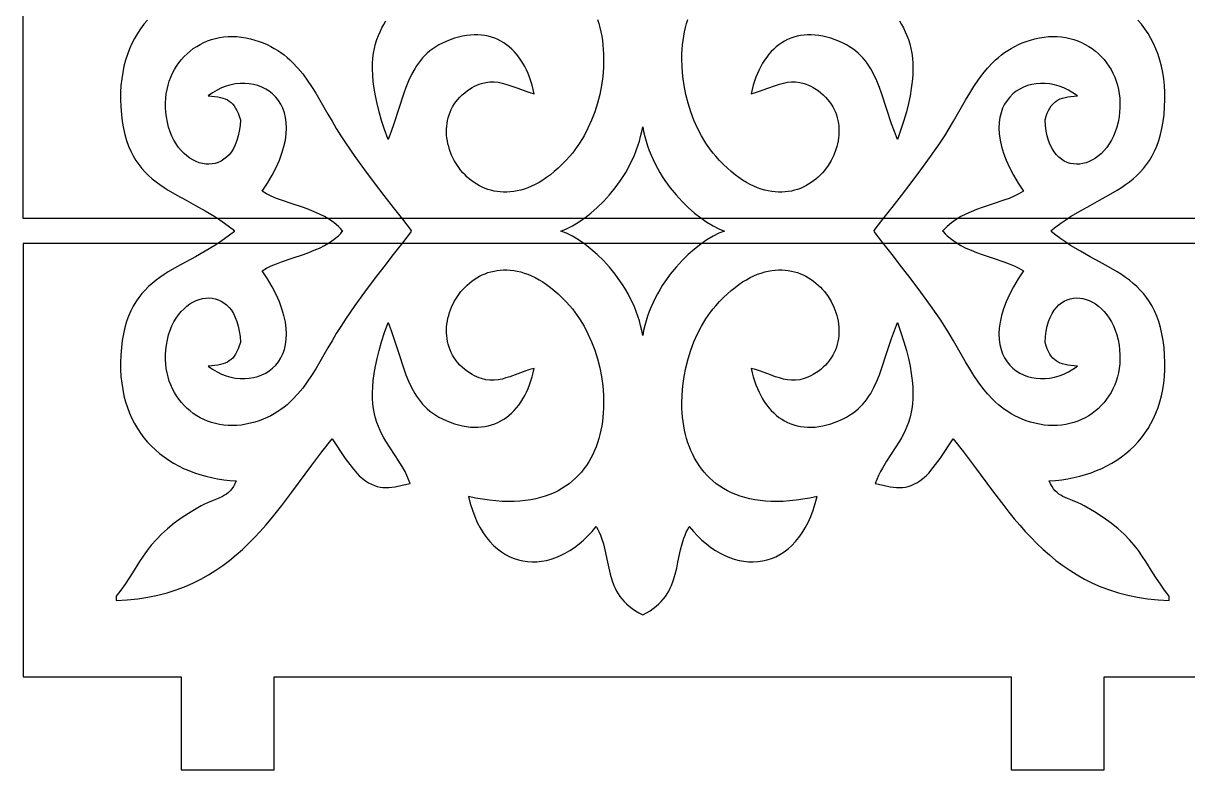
# Model space of a CAD drawing. Header units: metres. Extents: x -269 to 2726, y -36 to 1548.
# Drawn here: x 1439.3 to 1533.3, y 784.7 to 844.9 of the extents above; entities that cross this region are included whole.
import ezdxf

# ---------------------------------------------------------------- set-up
doc = ezdxf.new("R2010")
doc.units = ezdxf.units.M
doc.layers.add('Page1', color=7, linetype='CONTINUOUS')

msp = doc.modelspace()

# ---------------------------------------------------------------- linework, layer by layer
at = {"layer": 'Page1'}
for points in [[(1519.095654, 864.155881), (1519.095654, 871.655905), (1526.595654, 871.655905), (1526.595654, 864.155881), (1539.345592, 864.155881), (1539.345592, 829.155881), (1439.345592, 829.155881), (1439.345592, 864.155881), (1452.095654, 864.155881), (1452.095654, 871.655905), (1459.595654, 871.655905), (1459.595654, 864.155881), (1519.095654, 864.155881)], [(1449.375854, 845.195496), (1449.085449, 844.850159), (1448.813354, 844.487244), (1448.560059, 844.10675), (1448.326416, 843.708801), (1448.112915, 843.293457), (1447.920166, 842.860718), (1447.748657, 842.410645), (1447.598999, 841.943237), (1447.471924, 841.458618), (1447.36792, 840.956726), (1447.28772, 840.437744), (1447.231689, 839.901611), (1447.200684, 839.348389), (1447.195068, 838.778137), (1447.215576, 838.190918), (1447.215576, 838.190918), (1447.26416, 837.570496), (1447.336426, 836.989502), (1447.431763, 836.445984), (1447.549194, 835.937988), (1447.687866, 835.463623), (1447.847046, 835.020813), (1448.025757, 834.607727), (1448.223267, 834.22229), (1448.438721, 833.86261), (1448.671143, 833.526733), (1448.9198, 833.212708), (1449.183716, 832.918518), (1449.46228, 832.642273), (1449.754395, 832.381958), (1450.059448, 832.13562), (1450.376465, 831.901367), (1450.70459, 831.677185), (1451.042969, 831.461121), (1451.747192, 831.045593), (1452.482422, 830.639038), (1453.241821, 830.225891), (1454.018799, 829.790405), (1454.806396, 829.316956), (1455.202026, 829.061096), (1455.5979, 828.789917), (1455.99292, 828.501343), (1456.386475, 828.193542), (1456.386475, 828.193542), (1456.340942, 828.155884), (1456.386475, 828.118225), (1456.386475, 828.118225), (1455.99292, 827.810425), (1455.5979, 827.521851), (1455.202026, 827.250671), (1454.806396, 826.994812), (1454.018799, 826.521362), (1453.241821, 826.085876), (1452.482422, 825.672729), (1451.747192, 825.266174), (1451.042969, 824.850586), (1450.70459, 824.634583), (1450.376465, 824.4104), (1450.059448, 824.176147), (1449.754395, 823.92981), (1449.46228, 823.669495), (1449.183716, 823.39325), (1448.9198, 823.09906), (1448.671143, 822.785034), (1448.438721, 822.449158), (1448.223267, 822.089478), (1448.025757, 821.704041), (1447.847046, 821.290955), (1447.687866, 820.848145), (1447.549194, 820.373779), (1447.431763, 819.865784), (1447.336426, 819.322266), (1447.26416, 818.741272), (1447.215576, 818.12085), (1447.215576, 818.12085), (1447.195068, 817.53363), (1447.200684, 816.963379), (1447.231689, 816.410156), (1447.28772, 815.874023), (1447.36792, 815.355042), (1447.471924, 814.853149), (1447.598999, 814.36853), (1447.748657, 813.901123), (1447.920166, 813.45105), (1448.112915, 813.018311), (1448.326416, 812.602905), (1448.560059, 812.205017), (1448.813354, 811.824524), (1449.085449, 811.461609), (1449.375854, 811.116211), (1449.68396, 810.788452), (1450.009277, 810.478394), (1450.351074, 810.185974), (1450.708862, 809.911316), (1451.082031, 809.654419), (1451.469849, 809.415344), (1451.871826, 809.194214), (1452.287476, 808.990967), (1452.715942, 808.805664), (1453.156738, 808.638367), (1453.609375, 808.489197), (1454.073242, 808.358032), (1454.547485, 808.245056), (1455.03186, 808.150269), (1455.525513, 808.07373), (1456.027954, 808.015442), (1456.538574, 807.975525), (1456.538574, 807.975525), (1456.424927, 807.728516), (1456.305054, 807.514832), (1456.178467, 807.33075), (1456.0448, 807.172546), (1455.903442, 807.03656), (1455.754028, 806.919067), (1455.595947, 806.816467), (1455.428711, 806.725037), (1455.065186, 806.560913), (1454.659302, 806.397278), (1454.207275, 806.204651), (1453.962769, 806.088257), (1453.7052, 805.953552), (1453.7052, 805.953552), (1452.889038, 805.482117), (1452.169067, 805.019653), (1451.535889, 804.564758), (1450.979736, 804.115845), (1450.491211, 803.67157), (1450.060669, 803.230347), (1449.678711, 802.79071), (1449.335571, 802.351257), (1449.021851, 801.9104), (1448.727905, 801.466797), (1448.161255, 800.565186), (1447.869507, 800.104248), (1447.559326, 799.634583), (1447.221191, 799.154724), (1446.845581, 798.663147), (1446.845581, 798.663147), (1446.845581, 798.309753), (1446.845581, 798.309753), (1447.736694, 798.361511), (1448.591309, 798.452209), (1449.411011, 798.580261), (1450.197266, 798.744019), (1450.951294, 798.941956), (1451.674561, 799.172424), (1452.368408, 799.433838), (1453.034424, 799.724609), (1453.673828, 800.043213), (1454.288208, 800.388), (1454.878784, 800.757324), (1455.447021, 801.149719), (1455.994263, 801.563477), (1456.522095, 801.99707), (1457.031738, 802.448853), (1457.524658, 802.917297), (1458.002197, 803.400757), (1458.46582, 803.897644), (1458.916992, 804.406372), (1459.357056, 804.925415), (1459.787354, 805.453064), (1460.209473, 805.987854), (1461.03418, 807.072205), (1462.64563, 809.255676), (1463.454712, 810.329346), (1464.281128, 811.373901), (1464.281128, 811.373901), (1465.323975, 809.793091), (1465.323975, 809.793091), (1465.905518, 809.049561), (1466.261841, 808.614014), (1466.462402, 808.385986), (1466.462402, 808.385986), (1466.727295, 808.171143), (1466.980103, 807.987793), (1467.223022, 807.834167), (1467.458618, 807.708679), (1467.689209, 807.609497), (1467.916992, 807.535034), (1468.144531, 807.483521), (1468.374146, 807.453247), (1468.608276, 807.442566), (1468.849121, 807.449768), (1469.099243, 807.473083), (1469.36084, 807.510925), (1469.928345, 807.623108), (1470.570557, 807.772766), (1470.570557, 807.772766), (1470.44519, 808.105164), (1470.307129, 808.42218), (1470.158447, 808.725769), (1470.000488, 809.018005), (1469.664185, 809.576355), (1469.31189, 810.113403), (1468.957153, 810.645203), (1468.613647, 811.187805), (1468.450317, 811.468262), (1468.294922, 811.757507), (1468.149048, 812.057495), (1468.014526, 812.370239), (1467.892944, 812.697815), (1467.786133, 813.042236), (1467.695679, 813.405457), (1467.623291, 813.789551), (1467.570801, 814.196472), (1467.539673, 814.628296), (1467.53186, 815.087036), (1467.548828, 815.574646), (1467.592529, 816.093201), (1467.664429, 816.644653), (1467.766357, 817.231079), (1467.900024, 817.854492), (1468.067017, 818.516846), (1468.269043, 819.220215), (1468.508057, 819.966614), (1468.7854, 820.757996), (1468.7854, 820.757996), (1469.034546, 820.11792), (1469.258423, 819.487793), (1469.656982, 818.265381), (1470.034668, 817.107117), (1470.232178, 816.557129), (1470.444336, 816.029236), (1470.677979, 815.525513), (1470.939575, 815.048035), (1471.082886, 814.819763), (1471.23584, 814.598816), (1471.398926, 814.385437), (1471.573364, 814.179871), (1471.759644, 813.982361), (1471.958862, 813.793213), (1472.171631, 813.612671), (1472.398926, 813.440979), (1472.641602, 813.27832), (1472.900391, 813.125061), (1473.176147, 812.981445), (1473.469727, 812.847656), (1473.469727, 812.847656), (1473.814941, 812.710022), (1474.153442, 812.593262), (1474.485229, 812.49707), (1474.810059, 812.421082), (1475.12793, 812.364929), (1475.438721, 812.328247), (1475.742188, 812.31073), (1476.038208, 812.311951), (1476.32666, 812.331665), (1476.607544, 812.369446), (1476.880737, 812.424927), (1477.145874, 812.497803), (1477.403076, 812.587708), (1477.6521, 812.694275), (1477.892822, 812.8172), (1478.125122, 812.956116), (1478.348877, 813.110596), (1478.563965, 813.280396), (1478.770386, 813.465088), (1478.967773, 813.664307), (1479.156128, 813.877808), (1479.335449, 814.105103), (1479.505371, 814.345947), (1479.665894, 814.599976), (1479.816895, 814.86676), (1479.95813, 815.146057), (1480.089722, 815.437378), (1480.211304, 815.74054), (1480.322876, 816.055054), (1480.424194, 816.380615), (1480.515381, 816.716858), (1480.595947, 817.063477), (1480.595947, 817.063477), (1480.245605, 816.973694), (1479.906128, 816.867798), (1479.251953, 816.630005), (1478.617554, 816.394775), (1478.302856, 816.292053), (1477.987305, 816.206665), (1477.668823, 816.144226), (1477.345459, 816.110291), (1477.015259, 816.110413), (1476.67627, 816.150208), (1476.326416, 816.235229), (1476.146973, 816.296387), (1475.963989, 816.371033), (1475.777344, 816.459717), (1475.58667, 816.563171), (1475.192871, 816.817322), (1475.192871, 816.817322), (1474.975464, 816.982361), (1474.774048, 817.155823), (1474.588623, 817.337158), (1474.418823, 817.525818), (1474.264404, 817.721313), (1474.125122, 817.923096), (1474.00061, 818.130554), (1473.890747, 818.343262), (1473.79541, 818.560669), (1473.713989, 818.782166), (1473.646606, 819.007324), (1473.592896, 819.235535), (1473.55249, 819.466248), (1473.525146, 819.699036), (1473.510864, 819.933289), (1473.509155, 820.168457), (1473.519897, 820.404053), (1473.542725, 820.639465), (1473.577515, 820.874268), (1473.623901, 821.10791), (1473.681763, 821.339783), (1473.750732, 821.569458), (1473.921265, 822.019836), (1474.133545, 822.454773), (1474.385376, 822.870056), (1474.675049, 823.261353), (1474.833496, 823.446716), (1475.000488, 823.624451), (1475.176025, 823.794067), (1475.359741, 823.955078), (1475.551392, 824.106873), (1475.750732, 824.248901), (1475.95752, 824.380737), (1476.171631, 824.50177), (1476.392578, 824.611511), (1476.620239, 824.709351), (1476.85437, 824.7948), (1477.094849, 824.867371), (1477.341187, 824.926453), (1477.593262, 824.971558), (1477.85083, 825.002197), (1478.113647, 825.0177), (1478.381348, 825.0177), (1478.653809, 825.001526), (1478.930908, 824.968689), (1479.212036, 824.918701), (1479.497314, 824.851013), (1479.786255, 824.765015), (1480.078735, 824.660278), (1480.374512, 824.536194), (1480.673218, 824.392273), (1480.974731, 824.227966), (1481.278687, 824.042786), (1481.584961, 823.836121), (1481.893188, 823.607483), (1482.203247, 823.356262), (1482.514771, 823.082092), (1482.827637, 822.784302), (1483.141479, 822.462341), (1483.456055, 822.115784), (1483.456055, 822.115784), (1483.665894, 821.867004), (1483.868652, 821.607178), (1484.064209, 821.336914), (1484.252441, 821.056702), (1484.605957, 820.468689), (1484.927856, 819.847473), (1485.216675, 819.19751), (1485.470947, 818.523071), (1485.689331, 817.828552), (1485.870361, 817.118347), (1486.012573, 816.396851), (1486.114502, 815.668335), (1486.174683, 814.937195), (1486.191895, 814.207886), (1486.183838, 813.845215), (1486.164551, 813.48468), (1486.133667, 813.126709), (1486.091187, 812.771912), (1486.036743, 812.420837), (1485.970337, 812.074036), (1485.891724, 811.732056), (1485.800781, 811.395386), (1485.697144, 811.064636), (1485.580933, 810.740356), (1485.45166, 810.423035), (1485.309326, 810.113281), (1485.153687, 809.811584), (1484.984619, 809.518494), (1484.80188, 809.234558), (1484.605225, 808.960388), (1484.394653, 808.696472), (1484.169922, 808.443359), (1483.930786, 808.201599), (1483.677246, 807.971741), (1483.408813, 807.754333), (1483.12561, 807.549927), (1482.827271, 807.35907), (1482.513672, 807.182251), (1482.18457, 807.020081), (1481.839966, 806.873108), (1481.479492, 806.741821), (1481.103149, 806.626831), (1480.710571, 806.528625), (1480.301636, 806.447815), (1479.876221, 806.384827), (1479.434204, 806.340393), (1478.97522, 806.31488), (1478.499146, 806.30896), (1478.005981, 806.323059), (1477.495361, 806.357849), (1476.967041, 806.413818), (1476.421143, 806.491516), (1475.857178, 806.591431), (1475.275146, 806.714233), (1475.275146, 806.714233), (1475.422974, 806.142761), (1475.592773, 805.604858), (1475.783569, 805.100464), (1475.994263, 804.629272), (1476.223633, 804.191223), (1476.470825, 803.786133), (1476.734497, 803.413757), (1477.013794, 803.074097), (1477.307617, 802.766846), (1477.614746, 802.491943), (1477.934326, 802.249207), (1478.265015, 802.038452), (1478.605957, 801.859497), (1478.955933, 801.712219), (1479.313965, 801.596497), (1479.678955, 801.512085), (1480.049805, 801.458862), (1480.425415, 801.436707), (1480.80481, 801.445374), (1481.186768, 801.484802), (1481.570313, 801.55481), (1481.954346, 801.655151), (1482.337769, 801.785767), (1482.719482, 801.946472), (1483.098511, 802.137085), (1483.473755, 802.357422), (1483.844116, 802.607361), (1484.208374, 802.88678), (1484.565796, 803.195435), (1484.914917, 803.533264), (1485.254883, 803.899963), (1485.584595, 804.295532), (1485.584595, 804.295532), (1485.712402, 804.066895), (1485.826538, 803.835205), (1485.928223, 803.600769), (1486.018799, 803.363953), (1486.171997, 802.884521), (1486.296387, 802.399597), (1486.500732, 801.424438), (1486.601563, 800.939636), (1486.715332, 800.460449), (1486.852539, 799.989502), (1487.023682, 799.529602), (1487.125244, 799.304626), (1487.239136, 799.083496), (1487.366699, 798.866455), (1487.509277, 798.65387), (1487.668091, 798.446167), (1487.844482, 798.243591), (1488.039795, 798.046509), (1488.255371, 797.855347), (1488.492432, 797.670288), (1488.752197, 797.491821), (1489.036255, 797.320251), (1489.345581, 797.155884)], [(1485.697144, 845.24707), (1485.800781, 844.916321), (1485.891724, 844.579712), (1485.970337, 844.237732), (1486.036743, 843.89093), (1486.091187, 843.539856), (1486.133667, 843.185059), (1486.164551, 842.827087), (1486.183838, 842.466553), (1486.191895, 842.103882), (1486.174683, 841.374512), (1486.114502, 840.643433), (1486.012573, 839.914917), (1485.870361, 839.19342), (1485.689331, 838.483215), (1485.470947, 837.788696), (1485.216675, 837.114258), (1484.927856, 836.464294), (1484.605957, 835.843079), (1484.252441, 835.255066), (1484.064209, 834.974854), (1483.868652, 834.70459), (1483.665894, 834.444763), (1483.456055, 834.195984), (1483.456055, 834.195984), (1483.141479, 833.849426), (1482.827637, 833.527466), (1482.514771, 833.229675), (1482.203247, 832.955444), (1481.893188, 832.704285), (1481.584961, 832.475647), (1481.278687, 832.268982), (1480.974731, 832.08374), (1480.673218, 831.919434), (1480.374512, 831.775574), (1480.078735, 831.651489), (1479.786255, 831.546753), (1479.497314, 831.460754), (1479.212036, 831.393066), (1478.930908, 831.343079), (1478.653809, 831.310242), (1478.381348, 831.294067), (1478.113647, 831.294067), (1477.85083, 831.30957), (1477.593262, 831.340149), (1477.341187, 831.385315), (1477.094849, 831.444397), (1476.85437, 831.516968), (1476.620239, 831.602417), (1476.392578, 831.700256), (1476.171631, 831.809998), (1475.95752, 831.93103), (1475.750732, 832.062805), (1475.551392, 832.204895), (1475.359741, 832.356689), (1475.176025, 832.5177), (1475.000488, 832.687317), (1474.833496, 832.865051), (1474.675049, 833.050415), (1474.385376, 833.441711), (1474.133545, 833.856995), (1473.921265, 834.291931), (1473.750732, 834.74231), (1473.681763, 834.971924), (1473.623901, 835.203857), (1473.577515, 835.437439), (1473.542725, 835.672241), (1473.519897, 835.907715), (1473.509155, 836.143311), (1473.510864, 836.378479), (1473.525146, 836.612732), (1473.55249, 836.84552), (1473.592896, 837.076233), (1473.646606, 837.304443), (1473.713989, 837.529602), (1473.79541, 837.751099), (1473.890747, 837.968506), (1474.00061, 838.181213), (1474.125122, 838.388672), (1474.264404, 838.590454), (1474.418823, 838.785889), (1474.588623, 838.974609), (1474.774048, 839.155945), (1474.975464, 839.329407), (1475.192871, 839.494446), (1475.192871, 839.494446), (1475.58667, 839.748535), (1475.777344, 839.852051), (1475.963989, 839.940735), (1476.146973, 840.01532), (1476.326416, 840.076538), (1476.67627, 840.16156), (1477.015259, 840.201355), (1477.345459, 840.201477), (1477.668823, 840.167542), (1477.987305, 840.105103), (1478.302856, 840.019714), (1478.617554, 839.916992), (1479.251953, 839.681763), (1479.906128, 839.44397), (1480.245605, 839.338074), (1480.595947, 839.248291), (1480.595947, 839.248291), (1480.515381, 839.59491), (1480.424194, 839.931152), (1480.322876, 840.256714), (1480.211304, 840.571228), (1480.089722, 840.874329), (1479.95813, 841.16571), (1479.816895, 841.445007), (1479.665894, 841.711792), (1479.505371, 841.96582), (1479.335449, 842.206665), (1479.156128, 842.43396), (1478.967773, 842.647461), (1478.770386, 842.84668), (1478.563965, 843.031372), (1478.348877, 843.201172), (1478.125122, 843.355652), (1477.892822, 843.494568), (1477.6521, 843.617432), (1477.403076, 843.72406), (1477.145874, 843.813965), (1476.880737, 843.886841), (1476.607544, 843.942322), (1476.32666, 843.980103), (1476.038208, 843.999817), (1475.742188, 844.001038), (1475.438721, 843.983521), (1475.12793, 843.946838), (1474.810059, 843.890686), (1474.485229, 843.814697), (1474.153442, 843.718506), (1473.814941, 843.601746), (1473.469727, 843.464111), (1473.469727, 843.464111), (1473.176147, 843.330322), (1472.900391, 843.186707), (1472.641602, 843.033447), (1472.398926, 842.870789), (1472.171631, 842.699097), (1471.958862, 842.518555), (1471.759644, 842.329407), (1471.573364, 842.131897), (1471.398926, 841.926331), (1471.23584, 841.712952), (1471.082886, 841.492004), (1470.939575, 841.263733), (1470.677979, 840.786194), (1470.444336, 840.282532), (1470.232178, 839.754639), (1470.034668, 839.204651), (1469.656982, 838.046326), (1469.258423, 836.823975), (1469.034546, 836.193848), (1468.7854, 835.553772), (1468.7854, 835.553772), (1468.508057, 836.345154), (1468.269043, 837.091553), (1468.067017, 837.794922), (1467.900024, 838.457275), (1467.766357, 839.080627), (1467.664429, 839.667053), (1467.592529, 840.218567), (1467.548828, 840.737122), (1467.53186, 841.224731), (1467.539673, 841.683411), (1467.570801, 842.115295), (1467.623291, 842.522217), (1467.695679, 842.906311), (1467.786133, 843.269531), (1467.892944, 843.613953), (1468.014526, 843.941528), (1468.149048, 844.254272), (1468.294922, 844.55426), (1468.450317, 844.843506), (1468.613647, 845.123901)], [(1489.345581, 797.155884), (1489.655029, 797.320251), (1489.938965, 797.491821), (1490.19873, 797.670288), (1490.435791, 797.855347), (1490.651367, 798.046509), (1490.84668, 798.243591), (1491.023071, 798.446167), (1491.182007, 798.65387), (1491.324463, 798.866455), (1491.452026, 799.083496), (1491.565918, 799.304626), (1491.66748, 799.529602), (1491.838623, 799.989502), (1491.97583, 800.460449), (1492.0896, 800.939636), (1492.19043, 801.424438), (1492.394775, 802.399597), (1492.519287, 802.884521), (1492.672363, 803.363953), (1492.762939, 803.600769), (1492.864624, 803.835205), (1492.97876, 804.066895), (1493.106567, 804.295532), (1493.106567, 804.295532), (1493.436279, 803.899963), (1493.776245, 803.533264), (1494.125488, 803.195435), (1494.482788, 802.88678), (1494.847168, 802.607361), (1495.217407, 802.357422), (1495.592651, 802.137085), (1495.97168, 801.946472), (1496.353394, 801.785767), (1496.736938, 801.655151), (1497.120972, 801.55481), (1497.504395, 801.484802), (1497.886475, 801.445374), (1498.265747, 801.436707), (1498.641357, 801.458862), (1499.012207, 801.512085), (1499.377197, 801.596497), (1499.735229, 801.712219), (1500.085205, 801.859497), (1500.426147, 802.038452), (1500.756836, 802.249207), (1501.076416, 802.491943), (1501.383545, 802.766846), (1501.677368, 803.074097), (1501.956665, 803.413757), (1502.220337, 803.786133), (1502.467529, 804.191223), (1502.696899, 804.629272), (1502.907593, 805.100464), (1503.098389, 805.604858), (1503.268188, 806.142761), (1503.416016, 806.714233), (1503.416016, 806.714233), (1502.833984, 806.591431), (1502.270142, 806.491516), (1501.724121, 806.413818), (1501.195923, 806.357849), (1500.685181, 806.323059), (1500.192017, 806.30896), (1499.715942, 806.31488), (1499.25708, 806.340393), (1498.814941, 806.384827), (1498.389526, 806.447815), (1497.980591, 806.528625), (1497.588135, 806.626831), (1497.21167, 806.741821), (1496.851196, 806.873108), (1496.506592, 807.020081), (1496.177612, 807.182251), (1495.864014, 807.35907), (1495.565674, 807.549927), (1495.282349, 807.754333), (1495.014038, 807.971741), (1494.760376, 808.201599), (1494.52124, 808.443359), (1494.296509, 808.696472), (1494.085938, 808.960388), (1493.889404, 809.234558), (1493.706665, 809.518494), (1493.537476, 809.811584), (1493.381836, 810.113281), (1493.239502, 810.423035), (1493.110352, 810.740356), (1492.994019, 811.064636), (1492.890381, 811.395386), (1492.799438, 811.732056), (1492.720825, 812.074036), (1492.654419, 812.420837), (1492.600098, 812.771912), (1492.557495, 813.126709), (1492.526733, 813.48468), (1492.507324, 813.845215), (1492.499268, 814.207886), (1492.516479, 814.937195), (1492.576782, 815.668335), (1492.678711, 816.396851), (1492.820801, 817.118347), (1493.001831, 817.828552), (1493.220215, 818.523071), (1493.474487, 819.19751), (1493.763306, 819.847473), (1494.085205, 820.468689), (1494.438843, 821.056702), (1494.626953, 821.336914), (1494.82251, 821.607178), (1495.025269, 821.867004), (1495.235107, 822.115784), (1495.235107, 822.115784), (1495.549683, 822.462341), (1495.863525, 822.784302), (1496.176392, 823.082092), (1496.487915, 823.356262), (1496.797974, 823.607483), (1497.106201, 823.836121), (1497.412476, 824.042786), (1497.716553, 824.227966), (1498.017944, 824.392273), (1498.31665, 824.536194), (1498.612427, 824.660278), (1498.904907, 824.765015), (1499.193848, 824.851013), (1499.479126, 824.918701), (1499.760376, 824.968689), (1500.037354, 825.001526), (1500.309814, 825.0177), (1500.577637, 825.0177), (1500.840332, 825.002197), (1501.0979, 824.971558), (1501.349976, 824.926453), (1501.596436, 824.867371), (1501.836792, 824.7948), (1502.070923, 824.709351), (1502.298584, 824.611511), (1502.519653, 824.50177), (1502.733643, 824.380737), (1502.94043, 824.248901), (1503.139771, 824.106873), (1503.331421, 823.955078), (1503.515137, 823.794067), (1503.690674, 823.624451), (1503.857666, 823.446716), (1504.016113, 823.261353), (1504.305786, 822.870056), (1504.557739, 822.454773), (1504.769897, 822.019836), (1504.94043, 821.569458), (1505.009399, 821.339783), (1505.067261, 821.10791), (1505.113647, 820.874268), (1505.148438, 820.639465), (1505.171387, 820.404053), (1505.182007, 820.168457), (1505.180298, 819.933289), (1505.166016, 819.699036), (1505.138794, 819.466248), (1505.098389, 819.235535), (1505.044556, 819.007324), (1504.977173, 818.782166), (1504.895874, 818.560669), (1504.800415, 818.343262), (1504.690552, 818.130554), (1504.566162, 817.923096), (1504.426758, 817.721313), (1504.272339, 817.525818), (1504.102539, 817.337158), (1503.917114, 817.155823), (1503.71582, 816.982361), (1503.498413, 816.817322), (1503.498413, 816.817322), (1503.104492, 816.563171), (1502.91394, 816.459717), (1502.727295, 816.371033), (1502.544312, 816.296387), (1502.364746, 816.235229), (1502.014893, 816.150208), (1501.675903, 816.110413), (1501.345703, 816.110291), (1501.022339, 816.144226), (1500.703857, 816.206665), (1500.388306, 816.292053), (1500.073608, 816.394775), (1499.439209, 816.630005), (1498.785034, 816.867798), (1498.445557, 816.973694), (1498.095215, 817.063477), (1498.095215, 817.063477), (1498.175903, 816.716858), (1498.266968, 816.380615), (1498.368286, 816.055054), (1498.479858, 815.74054), (1498.60144, 815.437378), (1498.733032, 815.146057), (1498.87439, 814.86676), (1499.025269, 814.599976), (1499.185791, 814.345947), (1499.355835, 814.105103), (1499.535034, 813.877808), (1499.723389, 813.664307), (1499.920776, 813.465088), (1500.127197, 813.280396), (1500.342285, 813.110596), (1500.56604, 812.956116), (1500.798462, 812.8172), (1501.039185, 812.694275), (1501.288086, 812.587708), (1501.545288, 812.497803), (1501.810547, 812.424927), (1502.083618, 812.369446), (1502.364502, 812.331665), (1502.652954, 812.311951), (1502.949097, 812.31073), (1503.252441, 812.328247), (1503.563232, 812.364929), (1503.881104, 812.421082), (1504.205933, 812.49707), (1504.53772, 812.593262), (1504.876343, 812.710022), (1505.221436, 812.847656), (1505.221436, 812.847656), (1505.515015, 812.981445), (1505.790771, 813.125061), (1506.049561, 813.27832), (1506.292236, 813.440979), (1506.519531, 813.612671), (1506.7323, 813.793213), (1506.931519, 813.982361), (1507.117798, 814.179871), (1507.292236, 814.385437), (1507.455444, 814.598816), (1507.608276, 814.819763), (1507.751587, 815.048035), (1508.013184, 815.525513), (1508.246826, 816.029236), (1508.458984, 816.557129), (1508.656616, 817.107117), (1509.03418, 818.265381), (1509.432861, 819.487793), (1509.656738, 820.11792), (1509.905762, 820.757996), (1509.905762, 820.757996), (1510.183228, 819.966614), (1510.422119, 819.220215), (1510.624146, 818.516846), (1510.79126, 817.854492), (1510.924805, 817.231079), (1511.026733, 816.644653), (1511.098633, 816.093201), (1511.142334, 815.574646), (1511.159302, 815.087036), (1511.151489, 814.628296), (1511.120361, 814.196472), (1511.067871, 813.789551), (1510.995483, 813.405457), (1510.905029, 813.042236), (1510.798218, 812.697815), (1510.676636, 812.370239), (1510.542114, 812.057495), (1510.39624, 811.757507), (1510.240845, 811.468262), (1510.077515, 811.187805), (1509.734009, 810.645203), (1509.379272, 810.113403), (1509.026978, 809.576355), (1508.690674, 809.018005), (1508.532837, 808.725769), (1508.384033, 808.42218), (1508.246094, 808.105164), (1508.120605, 807.772766), (1508.120605, 807.772766), (1508.762817, 807.623108), (1509.330322, 807.510925), (1509.592041, 807.473083), (1509.842041, 807.449768), (1510.083008, 807.442566), (1510.317017, 807.453247), (1510.546631, 807.483521), (1510.77417, 807.535034), (1511.002075, 807.609497), (1511.232544, 807.708679), (1511.46814, 807.834167), (1511.71106, 807.987793), (1511.963867, 808.171143), (1512.228882, 808.385986), (1512.228882, 808.385986), (1512.429321, 808.614014), (1512.785645, 809.049561), (1513.367188, 809.793091), (1513.367188, 809.793091), (1514.410034, 811.373901), (1514.410034, 811.373901), (1515.23645, 810.329346), (1516.045654, 809.255676), (1517.656982, 807.072205), (1518.481812, 805.987854), (1518.903809, 805.453064), (1519.334106, 804.925415), (1519.77417, 804.406372), (1520.225342, 803.897644), (1520.688965, 803.400757), (1521.166626, 802.917297), (1521.659546, 802.448853), (1522.169189, 801.99707), (1522.696899, 801.563477), (1523.244263, 801.149719), (1523.8125, 800.757324), (1524.402954, 800.388), (1525.017334, 800.043213), (1525.656738, 799.724609), (1526.322754, 799.433838), (1527.016602, 799.172424), (1527.73999, 798.941956), (1528.493896, 798.744019), (1529.280151, 798.580261), (1530.099854, 798.452209), (1530.95459, 798.361511), (1531.845581, 798.309753), (1531.845581, 798.309753), (1531.845581, 798.663147), (1531.845581, 798.663147), (1531.469971, 799.154724), (1531.131836, 799.634583), (1530.821655, 800.104248), (1530.529907, 800.565186), (1529.963257, 801.466797), (1529.669312, 801.9104), (1529.355591, 802.351257), (1529.012573, 802.79071), (1528.630493, 803.230347), (1528.199951, 803.67157), (1527.711426, 804.115845), (1527.155396, 804.564758), (1526.522095, 805.019653), (1525.802246, 805.482117), (1524.986084, 805.953552), (1524.986084, 805.953552), (1524.728516, 806.088257), (1524.483887, 806.204651), (1524.03186, 806.397278), (1523.625977, 806.560913), (1523.262451, 806.725037), (1523.095215, 806.816467), (1522.937256, 806.919067), (1522.78772, 807.03656), (1522.646484, 807.172546), (1522.512695, 807.33075), (1522.38623, 807.514832), (1522.266235, 807.728516), (1522.152588, 807.975525), (1522.152588, 807.975525), (1522.663208, 808.015442), (1523.165649, 808.07373), (1523.659302, 808.150269), (1524.143677, 808.245056), (1524.618042, 808.358032), (1525.081787, 808.489197), (1525.534424, 808.638367), (1525.97522, 808.805664), (1526.403809, 808.990967), (1526.819336, 809.194214), (1527.221313, 809.415344), (1527.609131, 809.654419), (1527.9823, 809.911316), (1528.340088, 810.185974), (1528.681885, 810.478394), (1529.007202, 810.788452), (1529.315308, 811.116211), (1529.605835, 811.461609), (1529.87793, 811.824524), (1530.131104, 812.205017), (1530.364746, 812.602905), (1530.578247, 813.018311), (1530.771118, 813.45105), (1530.942627, 813.901123), (1531.092163, 814.36853), (1531.219238, 814.853149), (1531.323242, 815.355042), (1531.403442, 815.874023), (1531.459473, 816.410156), (1531.490601, 816.963379), (1531.496094, 817.53363), (1531.475586, 818.12085), (1531.475586, 818.12085), (1531.427124, 818.741272), (1531.354736, 819.322266), (1531.259399, 819.865784), (1531.141968, 820.373779), (1531.003296, 820.848145), (1530.844116, 821.290955), (1530.665405, 821.704041), (1530.467896, 822.089478), (1530.252563, 822.449158), (1530.02002, 822.785034), (1529.771484, 823.09906), (1529.507446, 823.39325), (1529.228882, 823.669495), (1528.936768, 823.92981), (1528.631714, 824.176147), (1528.314697, 824.4104), (1527.986694, 824.634583), (1527.648315, 824.850586), (1526.94397, 825.266174), (1526.20874, 825.672729), (1525.449341, 826.085876), (1524.672363, 826.521362), (1523.884888, 826.994812), (1523.489136, 827.250671), (1523.093384, 827.521851), (1522.698242, 827.810425), (1522.304688, 828.118225), (1522.304688, 828.118225), (1522.35022, 828.155884), (1522.304688, 828.193542), (1522.304688, 828.193542), (1522.698242, 828.501343), (1523.093384, 828.789917), (1523.489136, 829.061096), (1523.884888, 829.316956), (1524.672363, 829.790405), (1525.449341, 830.225891), (1526.20874, 830.639038), (1526.94397, 831.045593), (1527.648315, 831.461121), (1527.986694, 831.677185), (1528.314697, 831.901367), (1528.631714, 832.13562), (1528.936768, 832.381958), (1529.228882, 832.642273), (1529.507446, 832.918518), (1529.771484, 833.212708), (1530.02002, 833.526733), (1530.252563, 833.86261), (1530.467896, 834.22229), (1530.665405, 834.607727), (1530.844116, 835.020813), (1531.003296, 835.463623), (1531.141968, 835.937988), (1531.259399, 836.445984), (1531.354736, 836.989502), (1531.427124, 837.570496), (1531.475586, 838.190918), (1531.475586, 838.190918), (1531.496094, 838.778137), (1531.490601, 839.348389), (1531.459473, 839.901611), (1531.403442, 840.437744), (1531.323242, 840.956726), (1531.219238, 841.458618), (1531.092163, 841.943237), (1530.942627, 842.410645), (1530.771118, 842.860718), (1530.578247, 843.293457), (1530.364746, 843.708801), (1530.131104, 844.10675), (1529.87793, 844.487244), (1529.605835, 844.850159), (1529.315308, 845.195496)], [(1510.077515, 845.123901), (1510.240845, 844.843506), (1510.39624, 844.55426), (1510.542114, 844.254272), (1510.676636, 843.941528), (1510.798218, 843.613953), (1510.905029, 843.269531), (1510.995483, 842.906311), (1511.067871, 842.522217), (1511.120361, 842.115295), (1511.151489, 841.683411), (1511.159302, 841.224731), (1511.142334, 840.737122), (1511.098633, 840.218567), (1511.026733, 839.667053), (1510.924805, 839.080627), (1510.79126, 838.457275), (1510.624146, 837.794922), (1510.422119, 837.091553), (1510.183228, 836.345154), (1509.905762, 835.553772), (1509.905762, 835.553772), (1509.656738, 836.193848), (1509.432861, 836.823975), (1509.03418, 838.046326), (1508.656616, 839.204651), (1508.458984, 839.754639), (1508.246826, 840.282532), (1508.013184, 840.786194), (1507.751587, 841.263733), (1507.608276, 841.492004), (1507.455444, 841.712952), (1507.292236, 841.926331), (1507.117798, 842.131897), (1506.931519, 842.329407), (1506.7323, 842.518555), (1506.519531, 842.699097), (1506.292236, 842.870789), (1506.049561, 843.033447), (1505.790771, 843.186707), (1505.515015, 843.330322), (1505.221436, 843.464111), (1505.221436, 843.464111), (1504.876343, 843.601746), (1504.53772, 843.718506), (1504.205933, 843.814697), (1503.881104, 843.890686), (1503.563232, 843.946838), (1503.252441, 843.983521), (1502.949097, 844.001038), (1502.652954, 843.999817), (1502.364502, 843.980103), (1502.083618, 843.942322), (1501.810547, 843.886841), (1501.545288, 843.813965), (1501.288086, 843.72406), (1501.039185, 843.617432), (1500.798462, 843.494568), (1500.56604, 843.355652), (1500.342285, 843.201172), (1500.127197, 843.031372), (1499.920776, 842.84668), (1499.723389, 842.647461), (1499.535034, 842.43396), (1499.355835, 842.206665), (1499.185791, 841.96582), (1499.025269, 841.711792), (1498.87439, 841.445007), (1498.733032, 841.16571), (1498.60144, 840.874329), (1498.479858, 840.571228), (1498.368286, 840.256714), (1498.266968, 839.931152), (1498.175903, 839.59491), (1498.095215, 839.248291), (1498.095215, 839.248291), (1498.445557, 839.338074), (1498.785034, 839.44397), (1499.439209, 839.681763), (1500.073608, 839.916992), (1500.388306, 840.019714), (1500.703857, 840.105103), (1501.022339, 840.167542), (1501.345703, 840.201477), (1501.675903, 840.201355), (1502.014893, 840.16156), (1502.364746, 840.076538), (1502.544312, 840.01532), (1502.727295, 839.940735), (1502.91394, 839.852051), (1503.104492, 839.748535), (1503.498413, 839.494446), (1503.498413, 839.494446), (1503.71582, 839.329407), (1503.917114, 839.155945), (1504.102539, 838.974609), (1504.272339, 838.785889), (1504.426758, 838.590454), (1504.566162, 838.388672), (1504.690552, 838.181213), (1504.800415, 837.968506), (1504.895874, 837.751099), (1504.977173, 837.529602), (1505.044556, 837.304443), (1505.098389, 837.076233), (1505.138794, 836.84552), (1505.166016, 836.612732), (1505.180298, 836.378479), (1505.182007, 836.143311), (1505.171387, 835.907715), (1505.148438, 835.672241), (1505.113647, 835.437439), (1505.067261, 835.203857), (1505.009399, 834.971924), (1504.94043, 834.74231), (1504.769897, 834.291931), (1504.557739, 833.856995), (1504.305786, 833.441711), (1504.016113, 833.050415), (1503.857666, 832.865051), (1503.690674, 832.687317), (1503.515137, 832.5177), (1503.331421, 832.356689), (1503.139771, 832.204895), (1502.94043, 832.062805), (1502.733643, 831.93103), (1502.519653, 831.809998), (1502.298584, 831.700256), (1502.070923, 831.602417), (1501.836792, 831.516968), (1501.596436, 831.444397), (1501.349976, 831.385315), (1501.0979, 831.340149), (1500.840332, 831.30957), (1500.577637, 831.294067), (1500.309814, 831.294067), (1500.037354, 831.310242), (1499.760376, 831.343079), (1499.479126, 831.393066), (1499.193848, 831.460754), (1498.904907, 831.546753), (1498.612427, 831.651489), (1498.31665, 831.775574), (1498.017944, 831.919434), (1497.716553, 832.08374), (1497.412476, 832.268982), (1497.106201, 832.475647), (1496.797974, 832.704285), (1496.487915, 832.955444), (1496.176392, 833.229675), (1495.863525, 833.527466), (1495.549683, 833.849426), (1495.235107, 834.195984), (1495.235107, 834.195984), (1495.025269, 834.444763), (1494.82251, 834.70459), (1494.626953, 834.974854), (1494.438843, 835.255066), (1494.085205, 835.843079), (1493.763306, 836.464294), (1493.474487, 837.114258), (1493.220215, 837.788696), (1493.001831, 838.483215), (1492.820801, 839.19342), (1492.678711, 839.914917), (1492.576782, 840.643433), (1492.516479, 841.374512), (1492.499268, 842.103882), (1492.507324, 842.466553), (1492.526733, 842.827087), (1492.557495, 843.185059), (1492.600098, 843.539856), (1492.654419, 843.89093), (1492.720825, 844.237732), (1492.799438, 844.579712), (1492.890381, 844.916321), (1492.994019, 845.24707)], [(1458.614746, 831.362488), (1459.052246, 832.025452), (1459.430054, 832.665588), (1459.750366, 833.282288), (1460.015381, 833.875244), (1460.227539, 834.44397), (1460.389038, 834.988037), (1460.502075, 835.507019), (1460.569092, 836.000488), (1460.592163, 836.468079), (1460.573853, 836.909241), (1460.516113, 837.323608), (1460.421387, 837.710815), (1460.291992, 838.070313), (1460.130127, 838.401733), (1459.93811, 838.704712), (1459.71814, 838.978638), (1459.472656, 839.223267), (1459.203735, 839.43811), (1458.913818, 839.622681), (1458.60498, 839.776611), (1458.279663, 839.899414), (1457.940186, 839.990723), (1457.588745, 840.05011), (1457.227539, 840.077087), (1456.859009, 840.071289), (1456.485229, 840.032227), (1456.108643, 839.959534), (1455.731445, 839.852722), (1455.356079, 839.711426), (1454.984497, 839.535095), (1454.619263, 839.323425), (1454.262573, 839.075989), (1454.262573, 839.075989), (1454.802002, 839.019775), (1455.040405, 838.983398), (1455.259888, 838.939209), (1455.461426, 838.885315), (1455.646484, 838.819946), (1455.816406, 838.741394), (1455.97229, 838.647827), (1456.115479, 838.537476), (1456.247314, 838.408569), (1456.369019, 838.259338), (1456.481812, 838.087952), (1456.587158, 837.892639), (1456.686279, 837.671631), (1456.780396, 837.423218), (1456.87085, 837.145508), (1456.87085, 837.145508), (1456.839111, 836.671997), (1456.780396, 836.233826), (1456.696289, 835.830566), (1456.588623, 835.461792), (1456.458984, 835.127075), (1456.309204, 834.825989), (1456.140747, 834.558044), (1455.955688, 834.322876), (1455.755371, 834.119934), (1455.541748, 833.948914), (1455.316406, 833.809326), (1455.081055, 833.700745), (1454.837402, 833.622681), (1454.587036, 833.574768), (1454.331909, 833.556519), (1454.073608, 833.567566), (1453.813843, 833.607361), (1453.554199, 833.675598), (1453.296509, 833.771729), (1453.04248, 833.895386), (1452.793701, 834.046143), (1452.552002, 834.223511), (1452.31897, 834.427063), (1452.096436, 834.656372), (1451.886108, 834.911011), (1451.689453, 835.190552), (1451.508423, 835.494568), (1451.344727, 835.822571), (1451.199829, 836.174133), (1451.075684, 836.548889), (1450.973755, 836.94635), (1450.895996, 837.366089), (1450.895996, 837.366089), (1450.848267, 837.756775), (1450.82373, 838.140503), (1450.821899, 838.516785), (1450.842041, 838.885071), (1450.883545, 839.24469), (1450.945801, 839.595215), (1451.028076, 839.936035), (1451.129761, 840.266541), (1451.250122, 840.586304), (1451.38855, 840.894653), (1451.544556, 841.191101), (1451.717285, 841.475037), (1451.906006, 841.745972), (1452.110352, 842.003296), (1452.32959, 842.246521), (1452.562866, 842.474976), (1452.809692, 842.688232), (1453.069458, 842.88562), (1453.341431, 843.06665), (1453.625, 843.230774), (1453.919434, 843.377441), (1454.224121, 843.506042), (1454.538574, 843.616028), (1454.861816, 843.706909), (1455.193481, 843.778076), (1455.532715, 843.828979), (1455.879028, 843.85907), (1456.231689, 843.867798), (1456.590088, 843.854614), (1456.953613, 843.818909), (1457.321411, 843.760193), (1457.692993, 843.677917), (1457.692993, 843.677917), (1458.047485, 843.579956), (1458.386841, 843.469299), (1458.711792, 843.346497), (1459.022949, 843.211975), (1459.320679, 843.06604), (1459.605957, 842.909241), (1459.87915, 842.742004), (1460.140991, 842.564758), (1460.391968, 842.37793), (1460.632813, 842.181946), (1460.864136, 841.977234), (1461.086548, 841.764282), (1461.506958, 841.315308), (1461.89917, 840.838501), (1462.267822, 840.337341), (1462.618042, 839.815369), (1462.954712, 839.276062), (1463.282837, 838.7229), (1463.932739, 837.589111), (1464.264404, 837.015381), (1464.607178, 836.441833), (1464.607178, 836.441833), (1464.972656, 835.856506), (1465.345459, 835.281921), (1466.108521, 834.163696), (1466.886475, 833.0849), (1467.669556, 832.043152), (1468.447998, 831.036255), (1469.211914, 830.061707), (1469.951416, 829.117371), (1470.656738, 828.200806), (1470.656738, 828.200806), (1470.630005, 828.155884), (1470.656738, 828.110962), (1470.656738, 828.110962), (1469.951416, 827.194397), (1469.211914, 826.25), (1468.447998, 825.275513), (1467.669556, 824.268616), (1466.886475, 823.226868), (1466.108521, 822.148071), (1465.345459, 821.029846), (1464.972656, 820.455261), (1464.607178, 819.869873), (1464.607178, 819.869873), (1464.264404, 819.296387), (1463.932739, 818.722656), (1463.282837, 817.588867), (1462.954712, 817.035706), (1462.618042, 816.496399), (1462.267822, 815.974426), (1461.89917, 815.473267), (1461.506958, 814.99646), (1461.086548, 814.547485), (1460.864136, 814.334534), (1460.632813, 814.129822), (1460.391968, 813.933838), (1460.140991, 813.747009), (1459.87915, 813.569763), (1459.605957, 813.402527), (1459.320679, 813.245728), (1459.022949, 813.099792), (1458.711792, 812.96521), (1458.386841, 812.842407), (1458.047485, 812.731812), (1457.692993, 812.63385), (1457.692993, 812.63385), (1457.321411, 812.551575), (1456.953613, 812.492859), (1456.590088, 812.457153), (1456.231689, 812.44397), (1455.879028, 812.452698), (1455.532715, 812.482788), (1455.193481, 812.533691), (1454.861816, 812.604858), (1454.538574, 812.695679), (1454.224121, 812.805725), (1453.919434, 812.934326), (1453.625, 813.080994), (1453.341431, 813.245056), (1453.069458, 813.426147), (1452.809692, 813.623535), (1452.562866, 813.836792), (1452.32959, 814.065247), (1452.110352, 814.308472), (1451.906006, 814.565796), (1451.717285, 814.836731), (1451.544556, 815.120667), (1451.38855, 815.417114), (1451.250122, 815.725464), (1451.129761, 816.045227), (1451.028076, 816.375732), (1450.945801, 816.716553), (1450.883545, 817.067078), (1450.842041, 817.426697), (1450.821899, 817.794983), (1450.82373, 818.171204), (1450.848267, 818.554993), (1450.895996, 818.945679), (1450.895996, 818.945679), (1450.973755, 819.365417), (1451.075684, 819.762878), (1451.199829, 820.137573), (1451.344727, 820.489197), (1451.508423, 820.8172), (1451.689453, 821.121216), (1451.886108, 821.400757), (1452.096436, 821.655396), (1452.31897, 821.884705), (1452.552002, 822.088257), (1452.793701, 822.265625), (1453.04248, 822.416382), (1453.296509, 822.540039), (1453.554199, 822.636169), (1453.813843, 822.704407), (1454.073608, 822.744202), (1454.331909, 822.755249), (1454.587036, 822.737), (1454.837402, 822.689087), (1455.081055, 822.611023), (1455.316406, 822.502441), (1455.541748, 822.362854), (1455.755371, 822.191772), (1455.955688, 821.988892), (1456.140747, 821.753723), (1456.309204, 821.485779), (1456.458984, 821.184692), (1456.588623, 820.849976), (1456.696289, 820.481201), (1456.780396, 820.077942), (1456.839111, 819.639771), (1456.87085, 819.16626), (1456.87085, 819.16626), (1456.780396, 818.88855), (1456.686279, 818.640076), (1456.587158, 818.419128), (1456.481812, 818.223816), (1456.369019, 818.052429), (1456.247314, 817.903198), (1456.115479, 817.774292), (1455.97229, 817.66394), (1455.816406, 817.570374), (1455.646484, 817.491821), (1455.461426, 817.426453), (1455.259888, 817.372559), (1455.040405, 817.328308), (1454.802002, 817.291992), (1454.262573, 817.235779), (1454.262573, 817.235779), (1454.619263, 816.988342), (1454.984497, 816.776672), (1455.356079, 816.600342), (1455.731445, 816.459045), (1456.108643, 816.352234), (1456.485229, 816.279541), (1456.859009, 816.240479), (1457.227539, 816.23468), (1457.588745, 816.261658), (1457.940186, 816.320984), (1458.279663, 816.412354), (1458.60498, 816.535156), (1458.913818, 816.689087), (1459.203735, 816.873657), (1459.472656, 817.088501), (1459.71814, 817.333069), (1459.93811, 817.607056), (1460.130127, 817.909973), (1460.291992, 818.241455), (1460.421387, 818.600952), (1460.516113, 818.988098), (1460.573853, 819.402527), (1460.592163, 819.843689), (1460.569092, 820.311279), (1460.502075, 820.804749), (1460.389038, 821.32373), (1460.227539, 821.867798), (1460.015381, 822.436523), (1459.750366, 823.02948), (1459.430054, 823.646179), (1459.052246, 824.286255), (1458.614746, 824.94928), (1458.614746, 824.94928), (1458.979248, 825.157166), (1459.365967, 825.344604), (1459.77124, 825.515625), (1460.191406, 825.674438), (1461.0625, 825.971558), (1461.950439, 826.268677), (1462.391724, 826.42749), (1462.826538, 826.598511), (1463.251221, 826.785889), (1463.662231, 826.993652), (1464.055908, 827.226013), (1464.428833, 827.486938), (1464.777222, 827.780518), (1464.941162, 827.940918), (1465.097656, 828.110962), (1465.097656, 828.110962), (1465.136719, 828.155884), (1465.097656, 828.200806), (1465.097656, 828.200806), (1464.941162, 828.37085), (1464.777222, 828.531189), (1464.428833, 828.824829), (1464.055908, 829.085754), (1463.662231, 829.318115), (1463.251221, 829.525879), (1462.826538, 829.713257), (1462.391724, 829.884277), (1461.950439, 830.043091), (1461.0625, 830.34021), (1460.191406, 830.637329), (1459.77124, 830.796143), (1459.365967, 830.967163), (1458.979248, 831.154602), (1458.614746, 831.362488)], [(1520.076538, 824.94928), (1519.638916, 824.286255), (1519.261108, 823.646179), (1518.940918, 823.02948), (1518.675781, 822.436523), (1518.463623, 821.867798), (1518.302246, 821.32373), (1518.189087, 820.804749), (1518.12207, 820.311279), (1518.098999, 819.843689), (1518.117432, 819.402527), (1518.175049, 818.988098), (1518.269775, 818.600952), (1518.39917, 818.241455), (1518.561035, 817.909973), (1518.753052, 817.607056), (1518.973022, 817.333069), (1519.218506, 817.088501), (1519.487427, 816.873657), (1519.777466, 816.689087), (1520.086182, 816.535156), (1520.411499, 816.412354), (1520.750977, 816.320984), (1521.102417, 816.261658), (1521.463623, 816.23468), (1521.832275, 816.240479), (1522.205933, 816.279541), (1522.58252, 816.352234), (1522.959717, 816.459045), (1523.335205, 816.600342), (1523.706665, 816.776672), (1524.071899, 816.988342), (1524.428589, 817.235779), (1524.428589, 817.235779), (1523.889282, 817.291992), (1523.650757, 817.328308), (1523.431274, 817.372559), (1523.229736, 817.426453), (1523.044678, 817.491821), (1522.874756, 817.570374), (1522.718994, 817.66394), (1522.575684, 817.774292), (1522.44397, 817.903198), (1522.322144, 818.052429), (1522.209351, 818.223816), (1522.104004, 818.419128), (1522.004883, 818.640076), (1521.910767, 818.88855), (1521.820313, 819.16626), (1521.820313, 819.16626), (1521.852051, 819.639771), (1521.910767, 820.077942), (1521.994873, 820.481201), (1522.102539, 820.849976), (1522.232178, 821.184692), (1522.38208, 821.485779), (1522.550415, 821.753723), (1522.735474, 821.988892), (1522.935791, 822.191772), (1523.149414, 822.362854), (1523.374878, 822.502441), (1523.610229, 822.611023), (1523.853882, 822.689087), (1524.104126, 822.737), (1524.359253, 822.755249), (1524.617554, 822.744202), (1524.877441, 822.704407), (1525.136963, 822.636169), (1525.394653, 822.540039), (1525.648682, 822.416382), (1525.897461, 822.265625), (1526.13916, 822.088257), (1526.372192, 821.884705), (1526.594727, 821.655396), (1526.805176, 821.400757), (1527.001709, 821.121216), (1527.182739, 820.8172), (1527.346558, 820.489197), (1527.491333, 820.137573), (1527.615601, 819.762878), (1527.717407, 819.365417), (1527.795166, 818.945679), (1527.795166, 818.945679), (1527.843018, 818.554993), (1527.867432, 818.171204), (1527.869263, 817.794983), (1527.849121, 817.426697), (1527.807617, 817.067078), (1527.745361, 816.716553), (1527.663086, 816.375732), (1527.561401, 816.045227), (1527.44104, 815.725464), (1527.302612, 815.417114), (1527.146606, 815.120667), (1526.973999, 814.836731), (1526.785156, 814.565796), (1526.580811, 814.308472), (1526.361694, 814.065247), (1526.128296, 813.836792), (1525.88147, 813.623535), (1525.621704, 813.426147), (1525.349731, 813.245056), (1525.066162, 813.080994), (1524.771729, 812.934326), (1524.467041, 812.805725), (1524.15271, 812.695679), (1523.829346, 812.604858), (1523.497681, 812.533691), (1523.158447, 812.482788), (1522.812134, 812.452698), (1522.459473, 812.44397), (1522.101074, 812.457153), (1521.737671, 812.492859), (1521.369751, 812.551575), (1520.998169, 812.63385), (1520.998169, 812.63385), (1520.643677, 812.731812), (1520.304321, 812.842407), (1519.97937, 812.96521), (1519.668335, 813.099792), (1519.370483, 813.245728), (1519.085205, 813.402527), (1518.812012, 813.569763), (1518.550293, 813.747009), (1518.299194, 813.933838), (1518.05835, 814.129822), (1517.827026, 814.334534), (1517.604614, 814.547485), (1517.184204, 814.99646), (1516.792114, 815.473267), (1516.42334, 815.974426), (1516.07312, 816.496399), (1515.73645, 817.035706), (1515.408325, 817.588867), (1514.758423, 818.722656), (1514.426758, 819.296387), (1514.083984, 819.869873), (1514.083984, 819.869873), (1513.718628, 820.455261), (1513.345703, 821.029846), (1512.582764, 822.148071), (1511.804688, 823.226868), (1511.021606, 824.268616), (1510.243164, 825.275513), (1509.479248, 826.25), (1508.739746, 827.194397), (1508.034424, 828.110962), (1508.034424, 828.110962), (1508.061279, 828.155884), (1508.034424, 828.200806), (1508.034424, 828.200806), (1508.739746, 829.117371), (1509.479248, 830.061707), (1510.243164, 831.036255), (1511.021606, 832.043152), (1511.804688, 833.0849), (1512.582764, 834.163696), (1513.345703, 835.281921), (1513.718628, 835.856506), (1514.083984, 836.441833), (1514.083984, 836.441833), (1514.426758, 837.015381), (1514.758423, 837.589111), (1515.408325, 838.7229), (1515.73645, 839.276062), (1516.07312, 839.815369), (1516.42334, 840.337341), (1516.792114, 840.838501), (1517.184204, 841.315308), (1517.604614, 841.764282), (1517.827026, 841.977234), (1518.05835, 842.181946), (1518.299194, 842.37793), (1518.550293, 842.564758), (1518.812012, 842.742004), (1519.085205, 842.909241), (1519.370483, 843.06604), (1519.668335, 843.211975), (1519.97937, 843.346497), (1520.304321, 843.469299), (1520.643677, 843.579956), (1520.998169, 843.677917), (1520.998169, 843.677917), (1521.369751, 843.760193), (1521.737671, 843.818909), (1522.101074, 843.854614), (1522.459473, 843.867798), (1522.812134, 843.85907), (1523.158447, 843.828979), (1523.497681, 843.778076), (1523.829346, 843.706909), (1524.15271, 843.616028), (1524.467041, 843.506042), (1524.771729, 843.377441), (1525.066162, 843.230774), (1525.349731, 843.06665), (1525.621704, 842.88562), (1525.88147, 842.688232), (1526.128296, 842.474976), (1526.361694, 842.246521), (1526.580811, 842.003296), (1526.785156, 841.745972), (1526.973999, 841.475037), (1527.146606, 841.191101), (1527.302612, 840.894653), (1527.44104, 840.586304), (1527.561401, 840.266541), (1527.663086, 839.936035), (1527.745361, 839.595215), (1527.807617, 839.24469), (1527.849121, 838.885071), (1527.869263, 838.516785), (1527.867432, 838.140503), (1527.843018, 837.756775), (1527.795166, 837.366089), (1527.795166, 837.366089), (1527.717407, 836.94635), (1527.615601, 836.548889), (1527.491333, 836.174133), (1527.346558, 835.822571), (1527.182739, 835.494568), (1527.001709, 835.190552), (1526.805176, 834.911011), (1526.594727, 834.656372), (1526.372192, 834.427063), (1526.13916, 834.223511), (1525.897461, 834.046143), (1525.648682, 833.895386), (1525.394653, 833.771729), (1525.136963, 833.675598), (1524.877441, 833.607361), (1524.617554, 833.567566), (1524.359253, 833.556519), (1524.104126, 833.574768), (1523.853882, 833.622681), (1523.610229, 833.700745), (1523.374878, 833.809326), (1523.149414, 833.948914), (1522.935791, 834.119934), (1522.735474, 834.322876), (1522.550415, 834.558044), (1522.38208, 834.825989), (1522.232178, 835.127075), (1522.102539, 835.461792), (1521.994873, 835.830566), (1521.910767, 836.233826), (1521.852051, 836.671997), (1521.820313, 837.145508), (1521.820313, 837.145508), (1521.910767, 837.423218), (1522.004883, 837.671631), (1522.104004, 837.892639), (1522.209351, 838.087952), (1522.322144, 838.259338), (1522.44397, 838.408569), (1522.575684, 838.537476), (1522.718994, 838.647827), (1522.874756, 838.741394), (1523.044678, 838.819946), (1523.229736, 838.885315), (1523.431274, 838.939209), (1523.650757, 838.983398), (1523.889282, 839.019775), (1524.428589, 839.075989), (1524.428589, 839.075989), (1524.071899, 839.323425), (1523.706665, 839.535095), (1523.335205, 839.711426), (1522.959717, 839.852722), (1522.58252, 839.959534), (1522.205933, 840.032227), (1521.832275, 840.071289), (1521.463623, 840.077087), (1521.102417, 840.05011), (1520.750977, 839.990723), (1520.411499, 839.899414), (1520.086182, 839.776611), (1519.777466, 839.622681), (1519.487427, 839.43811), (1519.218506, 839.223267), (1518.973022, 838.978638), (1518.753052, 838.704712), (1518.561035, 838.401733), (1518.39917, 838.070313), (1518.269775, 837.710815), (1518.175049, 837.323608), (1518.117432, 836.909241), (1518.098999, 836.468079), (1518.12207, 836.000488), (1518.189087, 835.507019), (1518.302246, 834.988037), (1518.463623, 834.44397), (1518.675781, 833.875244), (1518.940918, 833.282288), (1519.261108, 832.665588), (1519.638916, 832.025452), (1520.076538, 831.362488), (1520.076538, 831.362488), (1519.711914, 831.154602), (1519.325195, 830.967163), (1518.919922, 830.796143), (1518.499756, 830.637329), (1517.628662, 830.34021), (1516.740845, 830.043091), (1516.299438, 829.884277), (1515.864624, 829.713257), (1515.439941, 829.525879), (1515.028931, 829.318115), (1514.635254, 829.085754), (1514.262329, 828.824829), (1513.91394, 828.531189), (1513.75, 828.37085), (1513.593628, 828.200806), (1513.593628, 828.200806), (1513.553467, 828.155884), (1513.593628, 828.110962), (1513.593628, 828.110962), (1513.75, 827.940918), (1513.91394, 827.780518), (1514.262329, 827.486938), (1514.635254, 827.226013), (1515.028931, 826.993652), (1515.439941, 826.785889), (1515.864624, 826.598511), (1516.299438, 826.42749), (1516.740845, 826.268677), (1517.628662, 825.971558), (1518.499756, 825.674438), (1518.919922, 825.515625), (1519.325195, 825.344604), (1519.711914, 825.157166), (1520.076538, 824.94928)], [(1495.952881, 828.155884), (1495.498901, 827.974182), (1495.022949, 827.735779), (1494.531006, 827.442993), (1494.028931, 827.098083), (1493.522583, 826.703369), (1493.0177, 826.261169), (1492.520264, 825.773743), (1492.036133, 825.243347), (1491.571167, 824.672302), (1491.131226, 824.062866), (1490.922485, 823.744507), (1490.722168, 823.417419), (1490.531128, 823.081848), (1490.349976, 822.738159), (1490.179443, 822.386597), (1490.020264, 822.027466), (1489.873169, 821.66095), (1489.739014, 821.287476), (1489.61853, 820.907288), (1489.512207, 820.520691), (1489.421021, 820.127869), (1489.345581, 819.729187), (1489.345581, 819.729187), (1489.270142, 820.127869), (1489.178955, 820.520691), (1489.072754, 820.907288), (1488.952148, 821.287476), (1488.817993, 821.66095), (1488.670898, 822.027466), (1488.511841, 822.386597), (1488.341309, 822.738159), (1488.160034, 823.081848), (1487.968994, 823.417419), (1487.768677, 823.744507), (1487.559937, 824.062866), (1487.119995, 824.672302), (1486.655029, 825.243347), (1486.170898, 825.773743), (1485.673462, 826.261169), (1485.168579, 826.703369), (1484.662231, 827.098083), (1484.160156, 827.442993), (1483.668213, 827.735779), (1483.192261, 827.974182), (1482.738281, 828.155884), (1482.738281, 828.155884), (1483.192261, 828.337585), (1483.668213, 828.575989), (1484.160156, 828.868774), (1484.662231, 829.213684), (1485.168579, 829.608398), (1485.673462, 830.050598), (1486.170898, 830.538025), (1486.655029, 831.06842), (1487.119995, 831.639465), (1487.559937, 832.24884), (1487.768677, 832.567261), (1487.968994, 832.894348), (1488.160034, 833.229858), (1488.341309, 833.573608), (1488.511841, 833.925171), (1488.670898, 834.284302), (1488.817993, 834.650757), (1488.952148, 835.024231), (1489.072754, 835.40448), (1489.178955, 835.791077), (1489.270142, 836.183899), (1489.345581, 836.582581), (1489.345581, 836.582581), (1489.421021, 836.183899), (1489.512207, 835.791077), (1489.61853, 835.40448), (1489.739014, 835.024231), (1489.873169, 834.650757), (1490.020264, 834.284302), (1490.179443, 833.925171), (1490.349976, 833.573608), (1490.531128, 833.229858), (1490.722168, 832.894348), (1490.922485, 832.567261), (1491.131226, 832.24884), (1491.571167, 831.639465), (1492.036133, 831.06842), (1492.520264, 830.538025), (1493.0177, 830.050598), (1493.522583, 829.608398), (1494.028931, 829.213684), (1494.531006, 828.868774), (1495.022949, 828.575989), (1495.498901, 828.337585), (1495.952881, 828.155884)], [(1539.345592, 827.155881), (1439.345592, 827.155881), (1439.345592, 792.155881), (1452.095654, 792.155881), (1452.095654, 784.655857), (1459.595654, 784.655857), (1459.595654, 792.155881), (1519.095654, 792.155881), (1519.095654, 784.655857), (1526.595654, 784.655857), (1526.595654, 792.155881), (1539.345592, 792.155881), (1539.345592, 827.155881)]]:
    msp.add_lwpolyline(points, dxfattribs=at)

doc.saveas('drawing.dxf')
